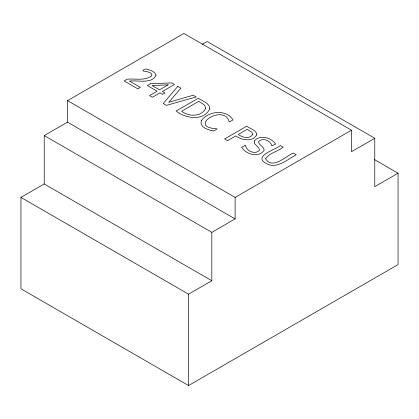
<?xml version="1.0" encoding="UTF-8"?>
<svg xmlns="http://www.w3.org/2000/svg" width="419" height="419" viewBox="0 0 419 419"><rect width="100%" height="100%" fill="white"/><g stroke="black" fill="none" stroke-linecap="round" stroke-linejoin="round"><path stroke-width="0.63" d="M67.506 100.639L235.106 197.401L235.106 218.907L67.506 122.144L67.506 100.639L183.894 33.441L351.494 130.209L351.494 151.709L374.775 138.27L374.775 186.654L398.05 173.215L398.05 264.604L188.55 385.559L20.95 288.791L20.95 197.407L44.225 183.967L211.825 280.73L211.825 232.346L44.225 135.583L44.225 183.967M44.225 135.583L67.506 122.144M202.183 44.388L207.175 41.507L374.775 138.27M235.106 197.401L351.494 130.209M211.825 232.346L235.106 218.907M20.95 197.407L188.55 294.169L211.825 280.73M374.267 159.482L398.05 173.215M188.55 294.169L188.55 385.559M265.85 158.303L265.766 159.157C272.984 169.8 286.339 155.7 293.29 153.05L296.233 154.747C287.455 159.45 276.241 169.863 265.625 163.169C252.699 155.517 277.645 149.117 280.222 145.503L283.165 147.205C277.965 151.458 269.941 152.794 265.85 158.303M156.083 75.2C152.05 84.413 137.196 79.945 129.471 81.087L140.349 87.372L137.809 88.838L124.144 80.951L127.256 79.16C135.19 78.505 144.665 81.014 151.537 76.012L151.898 74.886C151.814 70.245 136.751 72.288 145.864 68.946C149.483 70.088 154.894 70.937 156.083 75.2M254.291 141.083L254.511 143.513L258.79 148.027L259.639 149.944C255.841 155.187 246.189 151.243 245.513 145.241L241.622 147.247C245.88 154.475 258.685 157.989 264.08 150.447L263.949 148.949C262.776 146.184 259.157 145.047 258.539 142.062L258.958 141.177C263.137 137.6 270.815 140.632 271.858 145.927L275.602 144.021C271.303 137.474 259.612 134.274 254.291 141.083M201.277 120.73C199.381 127.596 208.725 130.089 213.852 131.011L217.142 128.858C186.13 126.978 224.553 103.132 229.224 121.861L233.016 119.949C226.344 108.935 208.128 110.925 201.277 120.73M256.847 134.714C253.024 142.34 241.564 140.302 235.808 135.892L227.559 140.658L224.615 138.956L246.749 126.177C249.897 128.816 256.287 129.832 256.847 134.714M209.767 108.751C204.053 121.515 185.224 118.546 176.174 110.988L198.307 98.208C202.23 101.147 209.558 102.796 209.767 108.751M205.724 108.353C201.408 117.079 188.592 116.817 181.642 111.229L198.721 101.367C201.429 103.095 205.561 104.582 205.724 108.353M252.783 134.269C249.808 139.496 242.245 137.563 238.322 134.441L247.163 129.335L251.719 132.189L252.694 133.509L252.783 134.269M177.776 86.361L163.253 103.53L166.437 105.368L196.181 96.983L193.18 95.249L168.679 102.32L180.929 88.179L177.776 86.361M150.473 83.758L147.352 85.56L157.13 91.206L149.52 95.6L152.375 97.25L159.985 92.856L162.614 94.375L164.997 93.002L162.363 91.483L174.508 84.47L171.774 82.894L150.473 83.758M168.16 84.842L159.508 89.834L152.05 85.528L168.16 84.842"/></g></svg>
